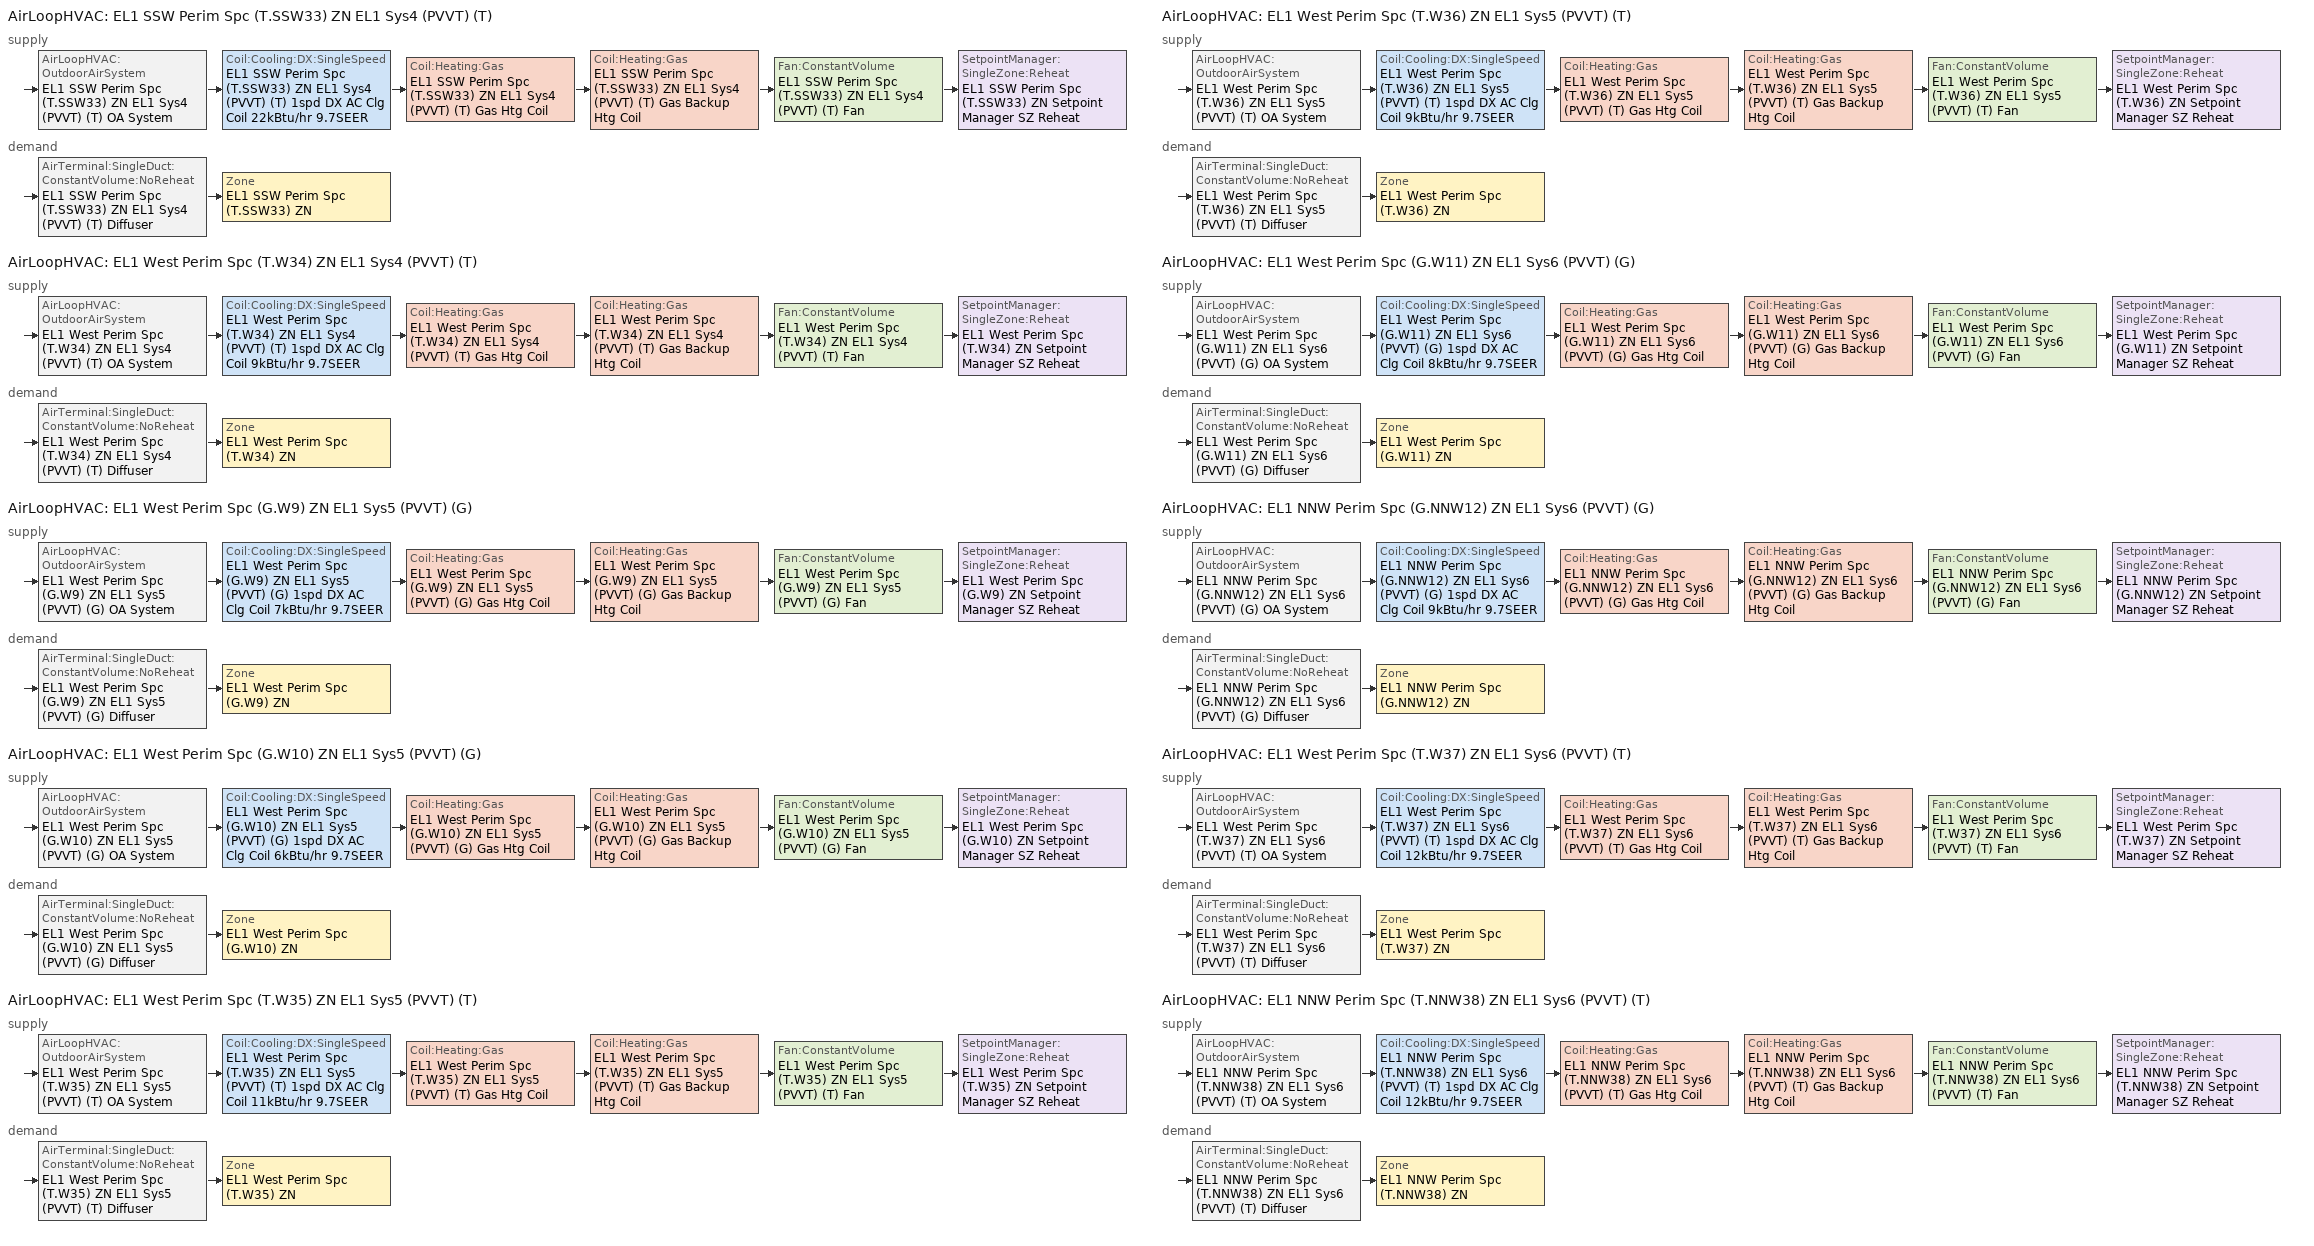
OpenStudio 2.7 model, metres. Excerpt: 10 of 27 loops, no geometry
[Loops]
AirLoopHVAC 'EL1 SSW Perim Spc (T.SSW33) ZN EL1 Sys4 (PVVT) (T)'
 supply: AirLoopHVAC:OutdoorAirSystem 'EL1 SSW Perim Spc (T.SSW33) ZN EL1 Sys4 (PVVT) (T) OA System' > Coil:Cooling:DX:SingleSpeed 'EL1 SSW Perim Spc (T.SSW33) ZN EL1 Sys4 (PVVT) (T) 1spd DX AC Clg Coil 22kBtu/hr 9.7SEER' > Coil:Heating:Gas 'EL1 SSW Perim Spc (T.SSW33) ZN EL1 Sys4 (PVVT) (T) Gas Htg Coil' > Coil:Heating:Gas 'EL1 SSW Perim Spc (T.SSW33) ZN EL1 Sys4 (PVVT) (T) Gas Backup Htg Coil' > Fan:ConstantVolume 'EL1 SSW Perim Spc (T.SSW33) ZN EL1 Sys4 (PVVT) (T) Fan' > SetpointManager:SingleZone:Reheat 'EL1 SSW Perim Spc (T.SSW33) ZN Setpoint Manager SZ Reheat'
 demand: AirTerminal:SingleDuct:ConstantVolume:NoReheat 'EL1 SSW Perim Spc (T.SSW33) ZN EL1 Sys4 (PVVT) (T) Diffuser' > Zone 'EL1 SSW Perim Spc (T.SSW33) ZN'
AirLoopHVAC 'EL1 West Perim Spc (T.W34) ZN EL1 Sys4 (PVVT) (T)'
 supply: AirLoopHVAC:OutdoorAirSystem 'EL1 West Perim Spc (T.W34) ZN EL1 Sys4 (PVVT) (T) OA System' > Coil:Cooling:DX:SingleSpeed 'EL1 West Perim Spc (T.W34) ZN EL1 Sys4 (PVVT) (T) 1spd DX AC Clg Coil 9kBtu/hr 9.7SEER' > Coil:Heating:Gas 'EL1 West Perim Spc (T.W34) ZN EL1 Sys4 (PVVT) (T) Gas Htg Coil' > Coil:Heating:Gas 'EL1 West Perim Spc (T.W34) ZN EL1 Sys4 (PVVT) (T) Gas Backup Htg Coil' > Fan:ConstantVolume 'EL1 West Perim Spc (T.W34) ZN EL1 Sys4 (PVVT) (T) Fan' > SetpointManager:SingleZone:Reheat 'EL1 West Perim Spc (T.W34) ZN Setpoint Manager SZ Reheat'
 demand: AirTerminal:SingleDuct:ConstantVolume:NoReheat 'EL1 West Perim Spc (T.W34) ZN EL1 Sys4 (PVVT) (T) Diffuser' > Zone 'EL1 West Perim Spc (T.W34) ZN'
AirLoopHVAC 'EL1 West Perim Spc (G.W9) ZN EL1 Sys5 (PVVT) (G)'
 supply: AirLoopHVAC:OutdoorAirSystem 'EL1 West Perim Spc (G.W9) ZN EL1 Sys5 (PVVT) (G) OA System' > Coil:Cooling:DX:SingleSpeed 'EL1 West Perim Spc (G.W9) ZN EL1 Sys5 (PVVT) (G) 1spd DX AC Clg Coil 7kBtu/hr 9.7SEER' > Coil:Heating:Gas 'EL1 West Perim Spc (G.W9) ZN EL1 Sys5 (PVVT) (G) Gas Htg Coil' > Coil:Heating:Gas 'EL1 West Perim Spc (G.W9) ZN EL1 Sys5 (PVVT) (G) Gas Backup Htg Coil' > Fan:ConstantVolume 'EL1 West Perim Spc (G.W9) ZN EL1 Sys5 (PVVT) (G) Fan' > SetpointManager:SingleZone:Reheat 'EL1 West Perim Spc (G.W9) ZN Setpoint Manager SZ Reheat'
 demand: AirTerminal:SingleDuct:ConstantVolume:NoReheat 'EL1 West Perim Spc (G.W9) ZN EL1 Sys5 (PVVT) (G) Diffuser' > Zone 'EL1 West Perim Spc (G.W9) ZN'
AirLoopHVAC 'EL1 West Perim Spc (G.W10) ZN EL1 Sys5 (PVVT) (G)'
 supply: AirLoopHVAC:OutdoorAirSystem 'EL1 West Perim Spc (G.W10) ZN EL1 Sys5 (PVVT) (G) OA System' > Coil:Cooling:DX:SingleSpeed 'EL1 West Perim Spc (G.W10) ZN EL1 Sys5 (PVVT) (G) 1spd DX AC Clg Coil 6kBtu/hr 9.7SEER' > Coil:Heating:Gas 'EL1 West Perim Spc (G.W10) ZN EL1 Sys5 (PVVT) (G) Gas Htg Coil' > Coil:Heating:Gas 'EL1 West Perim Spc (G.W10) ZN EL1 Sys5 (PVVT) (G) Gas Backup Htg Coil' > Fan:ConstantVolume 'EL1 West Perim Spc (G.W10) ZN EL1 Sys5 (PVVT) (G) Fan' > SetpointManager:SingleZone:Reheat 'EL1 West Perim Spc (G.W10) ZN Setpoint Manager SZ Reheat'
 demand: AirTerminal:SingleDuct:ConstantVolume:NoReheat 'EL1 West Perim Spc (G.W10) ZN EL1 Sys5 (PVVT) (G) Diffuser' > Zone 'EL1 West Perim Spc (G.W10) ZN'
AirLoopHVAC 'EL1 West Perim Spc (T.W35) ZN EL1 Sys5 (PVVT) (T)'
 supply: AirLoopHVAC:OutdoorAirSystem 'EL1 West Perim Spc (T.W35) ZN EL1 Sys5 (PVVT) (T) OA System' > Coil:Cooling:DX:SingleSpeed 'EL1 West Perim Spc (T.W35) ZN EL1 Sys5 (PVVT) (T) 1spd DX AC Clg Coil 11kBtu/hr 9.7SEER' > Coil:Heating:Gas 'EL1 West Perim Spc (T.W35) ZN EL1 Sys5 (PVVT) (T) Gas Htg Coil' > Coil:Heating:Gas 'EL1 West Perim Spc (T.W35) ZN EL1 Sys5 (PVVT) (T) Gas Backup Htg Coil' > Fan:ConstantVolume 'EL1 West Perim Spc (T.W35) ZN EL1 Sys5 (PVVT) (T) Fan' > SetpointManager:SingleZone:Reheat 'EL1 West Perim Spc (T.W35) ZN Setpoint Manager SZ Reheat'
 demand: AirTerminal:SingleDuct:ConstantVolume:NoReheat 'EL1 West Perim Spc (T.W35) ZN EL1 Sys5 (PVVT) (T) Diffuser' > Zone 'EL1 West Perim Spc (T.W35) ZN'
AirLoopHVAC 'EL1 West Perim Spc (T.W36) ZN EL1 Sys5 (PVVT) (T)'
 supply: AirLoopHVAC:OutdoorAirSystem 'EL1 West Perim Spc (T.W36) ZN EL1 Sys5 (PVVT) (T) OA System' > Coil:Cooling:DX:SingleSpeed 'EL1 West Perim Spc (T.W36) ZN EL1 Sys5 (PVVT) (T) 1spd DX AC Clg Coil 9kBtu/hr 9.7SEER' > Coil:Heating:Gas 'EL1 West Perim Spc (T.W36) ZN EL1 Sys5 (PVVT) (T) Gas Htg Coil' > Coil:Heating:Gas 'EL1 West Perim Spc (T.W36) ZN EL1 Sys5 (PVVT) (T) Gas Backup Htg Coil' > Fan:ConstantVolume 'EL1 West Perim Spc (T.W36) ZN EL1 Sys5 (PVVT) (T) Fan' > SetpointManager:SingleZone:Reheat 'EL1 West Perim Spc (T.W36) ZN Setpoint Manager SZ Reheat'
 demand: AirTerminal:SingleDuct:ConstantVolume:NoReheat 'EL1 West Perim Spc (T.W36) ZN EL1 Sys5 (PVVT) (T) Diffuser' > Zone 'EL1 West Perim Spc (T.W36) ZN'
AirLoopHVAC 'EL1 West Perim Spc (G.W11) ZN EL1 Sys6 (PVVT) (G)'
 supply: AirLoopHVAC:OutdoorAirSystem 'EL1 West Perim Spc (G.W11) ZN EL1 Sys6 (PVVT) (G) OA System' > Coil:Cooling:DX:SingleSpeed 'EL1 West Perim Spc (G.W11) ZN EL1 Sys6 (PVVT) (G) 1spd DX AC Clg Coil 8kBtu/hr 9.7SEER' > Coil:Heating:Gas 'EL1 West Perim Spc (G.W11) ZN EL1 Sys6 (PVVT) (G) Gas Htg Coil' > Coil:Heating:Gas 'EL1 West Perim Spc (G.W11) ZN EL1 Sys6 (PVVT) (G) Gas Backup Htg Coil' > Fan:ConstantVolume 'EL1 West Perim Spc (G.W11) ZN EL1 Sys6 (PVVT) (G) Fan' > SetpointManager:SingleZone:Reheat 'EL1 West Perim Spc (G.W11) ZN Setpoint Manager SZ Reheat'
 demand: AirTerminal:SingleDuct:ConstantVolume:NoReheat 'EL1 West Perim Spc (G.W11) ZN EL1 Sys6 (PVVT) (G) Diffuser' > Zone 'EL1 West Perim Spc (G.W11) ZN'
AirLoopHVAC 'EL1 NNW Perim Spc (G.NNW12) ZN EL1 Sys6 (PVVT) (G)'
 supply: AirLoopHVAC:OutdoorAirSystem 'EL1 NNW Perim Spc (G.NNW12) ZN EL1 Sys6 (PVVT) (G) OA System' > Coil:Cooling:DX:SingleSpeed 'EL1 NNW Perim Spc (G.NNW12) ZN EL1 Sys6 (PVVT) (G) 1spd DX AC Clg Coil 9kBtu/hr 9.7SEER' > Coil:Heating:Gas 'EL1 NNW Perim Spc (G.NNW12) ZN EL1 Sys6 (PVVT) (G) Gas Htg Coil' > Coil:Heating:Gas 'EL1 NNW Perim Spc (G.NNW12) ZN EL1 Sys6 (PVVT) (G) Gas Backup Htg Coil' > Fan:ConstantVolume 'EL1 NNW Perim Spc (G.NNW12) ZN EL1 Sys6 (PVVT) (G) Fan' > SetpointManager:SingleZone:Reheat 'EL1 NNW Perim Spc (G.NNW12) ZN Setpoint Manager SZ Reheat'
 demand: AirTerminal:SingleDuct:ConstantVolume:NoReheat 'EL1 NNW Perim Spc (G.NNW12) ZN EL1 Sys6 (PVVT) (G) Diffuser' > Zone 'EL1 NNW Perim Spc (G.NNW12) ZN'
AirLoopHVAC 'EL1 West Perim Spc (T.W37) ZN EL1 Sys6 (PVVT) (T)'
 supply: AirLoopHVAC:OutdoorAirSystem 'EL1 West Perim Spc (T.W37) ZN EL1 Sys6 (PVVT) (T) OA System' > Coil:Cooling:DX:SingleSpeed 'EL1 West Perim Spc (T.W37) ZN EL1 Sys6 (PVVT) (T) 1spd DX AC Clg Coil 12kBtu/hr 9.7SEER' > Coil:Heating:Gas 'EL1 West Perim Spc (T.W37) ZN EL1 Sys6 (PVVT) (T) Gas Htg Coil' > Coil:Heating:Gas 'EL1 West Perim Spc (T.W37) ZN EL1 Sys6 (PVVT) (T) Gas Backup Htg Coil' > Fan:ConstantVolume 'EL1 West Perim Spc (T.W37) ZN EL1 Sys6 (PVVT) (T) Fan' > SetpointManager:SingleZone:Reheat 'EL1 West Perim Spc (T.W37) ZN Setpoint Manager SZ Reheat'
 demand: AirTerminal:SingleDuct:ConstantVolume:NoReheat 'EL1 West Perim Spc (T.W37) ZN EL1 Sys6 (PVVT) (T) Diffuser' > Zone 'EL1 West Perim Spc (T.W37) ZN'
AirLoopHVAC 'EL1 NNW Perim Spc (T.NNW38) ZN EL1 Sys6 (PVVT) (T)'
 supply: AirLoopHVAC:OutdoorAirSystem 'EL1 NNW Perim Spc (T.NNW38) ZN EL1 Sys6 (PVVT) (T) OA System' > Coil:Cooling:DX:SingleSpeed 'EL1 NNW Perim Spc (T.NNW38) ZN EL1 Sys6 (PVVT) (T) 1spd DX AC Clg Coil 12kBtu/hr 9.7SEER' > Coil:Heating:Gas 'EL1 NNW Perim Spc (T.NNW38) ZN EL1 Sys6 (PVVT) (T) Gas Htg Coil' > Coil:Heating:Gas 'EL1 NNW Perim Spc (T.NNW38) ZN EL1 Sys6 (PVVT) (T) Gas Backup Htg Coil' > Fan:ConstantVolume 'EL1 NNW Perim Spc (T.NNW38) ZN EL1 Sys6 (PVVT) (T) Fan' > SetpointManager:SingleZone:Reheat 'EL1 NNW Perim Spc (T.NNW38) ZN Setpoint Manager SZ Reheat'
 demand: AirTerminal:SingleDuct:ConstantVolume:NoReheat 'EL1 NNW Perim Spc (T.NNW38) ZN EL1 Sys6 (PVVT) (T) Diffuser' > Zone 'EL1 NNW Perim Spc (T.NNW38) ZN'
[Sizing:Zone] Zone Cooling Design Supply Air Temperature Input Method=SupplyAirTemperature; Zone Cooling Design Supply Air Temperature {C}=12.7778; Zone Cooling Design Supply Air Temperature Difference {deltaC}=11.11; Zone Heating Design Supply Air Temperature Input Method=SupplyAirTemperature; Zone Heating Design Supply Air Temperature {C}=50; Zone Heating Design Supply Air Temperature Difference {deltaC}=11.11; Zone Cooling Design Supply Air Humidity Ratio {kg-H2O/kg-air}=0.0085; Zone Heating Design Supply Air Humidity Ratio {kg-H2O/kg-air}=0.008; Cooling Design Air Flow Method=DesignDay; Heating Design Air Flow Method=DesignDay; Account for Dedicated Outdoor Air System=No; Dedicated Outdoor Air System Control Strategy=NeutralSupplyAir; Dedicated Outdoor Air Low Setpoint Temperature for Design {C}=autosize; Dedicated Outdoor Air High Setpoint Temperature for Design {C}=autosize
EL1 NNW Perim Spc (G.NNW12) ZN; EL1 NNW Perim Spc (T.NNW38) ZN; EL1 SSW Perim Spc (T.SSW33) ZN; EL1 West Perim Spc (G.W10) ZN; EL1 West Perim Spc (G.W11) ZN; EL1 West Perim Spc (G.W9) ZN; EL1 West Perim Spc (T.W34) ZN; EL1 West Perim Spc (T.W35) ZN; EL1 West Perim Spc (T.W36) ZN; EL1 West Perim Spc (T.W37) ZN
[Zone equipment]
EL1 NNW Perim Spc (G.NNW12) ZN: EL1 NNW Perim Spc (G.NNW12) ZN EL1 Sys6 (PVVT) (G) Diffuser
EL1 NNW Perim Spc (T.NNW38) ZN: EL1 NNW Perim Spc (T.NNW38) ZN EL1 Sys6 (PVVT) (T) Diffuser
EL1 SSW Perim Spc (T.SSW33) ZN: EL1 SSW Perim Spc (T.SSW33) ZN EL1 Sys4 (PVVT) (T) Diffuser
EL1 West Perim Spc (G.W10) ZN: EL1 West Perim Spc (G.W10) ZN EL1 Sys5 (PVVT) (G) Diffuser
EL1 West Perim Spc (G.W11) ZN: EL1 West Perim Spc (G.W11) ZN EL1 Sys6 (PVVT) (G) Diffuser
EL1 West Perim Spc (G.W9) ZN: EL1 West Perim Spc (G.W9) ZN EL1 Sys5 (PVVT) (G) Diffuser
EL1 West Perim Spc (T.W34) ZN: EL1 West Perim Spc (T.W34) ZN EL1 Sys4 (PVVT) (T) Diffuser
EL1 West Perim Spc (T.W35) ZN: EL1 West Perim Spc (T.W35) ZN EL1 Sys5 (PVVT) (T) Diffuser
EL1 West Perim Spc (T.W36) ZN: EL1 West Perim Spc (T.W36) ZN EL1 Sys5 (PVVT) (T) Diffuser
EL1 West Perim Spc (T.W37) ZN: EL1 West Perim Spc (T.W37) ZN EL1 Sys6 (PVVT) (T) Diffuser
[AirLoopHVAC] Availability Schedule=Always On Discrete; Design Supply Air Flow Rate {m3/s}=AutoSize
EL1 SSW Perim Spc (T.SSW33) ZN EL1 Sys4 (PVVT) (T); EL1 West Perim Spc (T.W34) ZN EL1 Sys4 (PVVT) (T); EL1 West Perim Spc (G.W9) ZN EL1 Sys5 (PVVT) (G); EL1 West Perim Spc (G.W10) ZN EL1 Sys5 (PVVT) (G); EL1 West Perim Spc (T.W35) ZN EL1 Sys5 (PVVT) (T); EL1 West Perim Spc (T.W36) ZN EL1 Sys5 (PVVT) (T); EL1 West Perim Spc (G.W11) ZN EL1 Sys6 (PVVT) (G); EL1 NNW Perim Spc (G.NNW12) ZN EL1 Sys6 (PVVT) (G); EL1 West Perim Spc (T.W37) ZN EL1 Sys6 (PVVT) (T); EL1 NNW Perim Spc (T.NNW38) ZN EL1 Sys6 (PVVT) (T)
[Sizing:System] Type of Load to Size On=Sensible; Design Outdoor Air Flow Rate {m3/s}=Autosize; Central Heating Maximum System Air Flow Ratio=1; Preheat Design Temperature {C}=7.22222; Preheat Design Humidity Ratio {kg-H2O/kg-Air}=0.008; Precool Design Temperature {C}=12.7778; Precool Design Humidity Ratio {kg-H2O/kg-Air}=0.008; Central Cooling Design Supply Air Temperature {C}=12.7778; Central Heating Design Supply Air Temperature {C}=50; Sizing Option=Coincident; 100% Outdoor Air in Cooling=No; 100% Outdoor Air in Heating=No; Central Cooling Design Supply Air Humidity Ratio {kg-H2O/kg-Air}=0.0085; Central Heating Design Supply Air Humidity Ratio {kg-H2O/kg-Air}=0.008; Cooling Design Air Flow Method=DesignDay; Cooling Design Air Flow Rate {m3/s}=0; Heating Design Air Flow Method=DesignDay; Heating Design Air Flow Rate {m3/s}=0; System Outdoor Air Method=ZoneSum; Zone Maximum Outdoor Air Fraction=1; Cooling Supply Air Flow Rate Per Floor Area {m3/s-m2}=0.00996765; Cooling Fraction of Autosized Cooling Supply Air Flow Rate=1; Cooling Supply Air Flow Rate Per Unit Cooling Capacity {m3/s-W}=3.94755e-05; Heating Supply Air Flow Rate Per Floor Area {m3/s-m2}=0.00996765; Heating Fraction of Autosized Heating Supply Air Flow Rate=1; Heating Fraction of Autosized Cooling Supply Air Flow Rate=1; Heating Supply Air Flow Rate Per Unit Heating Capacity {m3/s-W}=3.15882e-05; Cooling Design Capacity Method=CoolingDesignCapacity; Cooling Design Capacity {W}=autosize; Cooling Design Capacity Per Floor Area {W/m2}=234.7; Fraction of Autosized Cooling Design Capacity=1; Heating Design Capacity Method=HeatingDesignCapacity; Heating Design Capacity {W}=autosize; Heating Design Capacity Per Floor Area {W/m2}=157; Fraction of Autosized Heating Design Capacity=1; Central Cooling Capacity Control Method=OnOff
EL1 SSW Perim Spc (T.SSW33) ZN EL1 Sys4 (PVVT) (T); EL1 West Perim Spc (T.W34) ZN EL1 Sys4 (PVVT) (T); EL1 West Perim Spc (G.W9) ZN EL1 Sys5 (PVVT) (G); EL1 West Perim Spc (G.W10) ZN EL1 Sys5 (PVVT) (G); EL1 West Perim Spc (T.W35) ZN EL1 Sys5 (PVVT) (T); EL1 West Perim Spc (T.W36) ZN EL1 Sys5 (PVVT) (T); EL1 West Perim Spc (G.W11) ZN EL1 Sys6 (PVVT) (G); EL1 NNW Perim Spc (G.NNW12) ZN EL1 Sys6 (PVVT) (G); EL1 West Perim Spc (T.W37) ZN EL1 Sys6 (PVVT) (T); EL1 NNW Perim Spc (T.NNW38) ZN EL1 Sys6 (PVVT) (T)
[SetpointManager:SingleZone:Reheat] Minimum Supply Air Temperature {C}=12.7778; Maximum Supply Air Temperature {C}=50
Name | Control Zone | Setpoint Node or NodeList
EL1 SSW Perim Spc (T.SSW33) ZN Setpoint Manager SZ Reheat | EL1 SSW Perim Spc (T.SSW33) ZN | EL1 SSW Perim Spc (T.SSW33) ZN EL1 Sys4 (PVVT) (T) Supply Outlet Node
EL1 West Perim Spc (T.W34) ZN Setpoint Manager SZ Reheat | EL1 West Perim Spc (T.W34) ZN | EL1 West Perim Spc (T.W34) ZN EL1 Sys4 (PVVT) (T) Supply Outlet Node
EL1 West Perim Spc (G.W9) ZN Setpoint Manager SZ Reheat | EL1 West Perim Spc (G.W9) ZN | EL1 West Perim Spc (G.W9) ZN EL1 Sys5 (PVVT) (G) Supply Outlet Node
EL1 West Perim Spc (G.W10) ZN Setpoint Manager SZ Reheat | EL1 West Perim Spc (G.W10) ZN | EL1 West Perim Spc (G.W10) ZN EL1 Sys5 (PVVT) (G) Supply Outlet Node
EL1 West Perim Spc (T.W35) ZN Setpoint Manager SZ Reheat | EL1 West Perim Spc (T.W35) ZN | EL1 West Perim Spc (T.W35) ZN EL1 Sys5 (PVVT) (T) Supply Outlet Node
EL1 West Perim Spc (T.W36) ZN Setpoint Manager SZ Reheat | EL1 West Perim Spc (T.W36) ZN | EL1 West Perim Spc (T.W36) ZN EL1 Sys5 (PVVT) (T) Supply Outlet Node
EL1 West Perim Spc (G.W11) ZN Setpoint Manager SZ Reheat | EL1 West Perim Spc (G.W11) ZN | EL1 West Perim Spc (G.W11) ZN EL1 Sys6 (PVVT) (G) Supply Outlet Node
EL1 NNW Perim Spc (G.NNW12) ZN Setpoint Manager SZ Reheat | EL1 NNW Perim Spc (G.NNW12) ZN | EL1 NNW Perim Spc (G.NNW12) ZN EL1 Sys6 (PVVT) (G) Supply Outlet Node
EL1 West Perim Spc (T.W37) ZN Setpoint Manager SZ Reheat | EL1 West Perim Spc (T.W37) ZN | EL1 West Perim Spc (T.W37) ZN EL1 Sys6 (PVVT) (T) Supply Outlet Node
EL1 NNW Perim Spc (T.NNW38) ZN Setpoint Manager SZ Reheat | EL1 NNW Perim Spc (T.NNW38) ZN | EL1 NNW Perim Spc (T.NNW38) ZN EL1 Sys6 (PVVT) (T) Supply Outlet Node
[Fan:ConstantVolume] Availability Schedule=Always On Discrete; Fan Total Efficiency=0.5135; Pressure Rise {Pa}=622.722; Maximum Flow Rate {m3/s}=AutoSize; Motor Efficiency=0.79; Motor In Airstream Fraction=1
EL1 SSW Perim Spc (T.SSW33) ZN EL1 Sys4 (PVVT) (T) Fan; EL1 West Perim Spc (T.W34) ZN EL1 Sys4 (PVVT) (T) Fan; EL1 West Perim Spc (G.W9) ZN EL1 Sys5 (PVVT) (G) Fan; EL1 West Perim Spc (G.W10) ZN EL1 Sys5 (PVVT) (G) Fan; EL1 West Perim Spc (T.W35) ZN EL1 Sys5 (PVVT) (T) Fan; EL1 West Perim Spc (T.W36) ZN EL1 Sys5 (PVVT) (T) Fan; EL1 West Perim Spc (G.W11) ZN EL1 Sys6 (PVVT) (G) Fan; EL1 NNW Perim Spc (G.NNW12) ZN EL1 Sys6 (PVVT) (G) Fan; EL1 West Perim Spc (T.W37) ZN EL1 Sys6 (PVVT) (T) Fan; EL1 NNW Perim Spc (T.NNW38) ZN EL1 Sys6 (PVVT) (T) Fan
[Coil:Heating:Gas] Availability Schedule=Always On Discrete; Gas Burner Efficiency=0.8; Nominal Capacity {W}=AutoSize; Parasitic Electric Load {W}=0; Parasitic Gas Load {W}=0
EL1 SSW Perim Spc (T.SSW33) ZN EL1 Sys4 (PVVT) (T) Gas Htg Coil; EL1 SSW Perim Spc (T.SSW33) ZN EL1 Sys4 (PVVT) (T) Gas Backup Htg Coil; EL1 West Perim Spc (T.W34) ZN EL1 Sys4 (PVVT) (T) Gas Htg Coil; EL1 West Perim Spc (T.W34) ZN EL1 Sys4 (PVVT) (T) Gas Backup Htg Coil; EL1 West Perim Spc (G.W9) ZN EL1 Sys5 (PVVT) (G) Gas Htg Coil; EL1 West Perim Spc (G.W9) ZN EL1 Sys5 (PVVT) (G) Gas Backup Htg Coil; EL1 West Perim Spc (G.W10) ZN EL1 Sys5 (PVVT) (G) Gas Htg Coil; EL1 West Perim Spc (G.W10) ZN EL1 Sys5 (PVVT) (G) Gas Backup Htg Coil; EL1 West Perim Spc (T.W35) ZN EL1 Sys5 (PVVT) (T) Gas Htg Coil; EL1 West Perim Spc (T.W35) ZN EL1 Sys5 (PVVT) (T) Gas Backup Htg Coil; EL1 West Perim Spc (T.W36) ZN EL1 Sys5 (PVVT) (T) Gas Htg Coil; EL1 West Perim Spc (T.W36) ZN EL1 Sys5 (PVVT) (T) Gas Backup Htg Coil; EL1 West Perim Spc (G.W11) ZN EL1 Sys6 (PVVT) (G) Gas Htg Coil; EL1 West Perim Spc (G.W11) ZN EL1 Sys6 (PVVT) (G) Gas Backup Htg Coil; EL1 NNW Perim Spc (G.NNW12) ZN EL1 Sys6 (PVVT) (G) Gas Htg Coil; EL1 NNW Perim Spc (G.NNW12) ZN EL1 Sys6 (PVVT) (G) Gas Backup Htg Coil; EL1 West Perim Spc (T.W37) ZN EL1 Sys6 (PVVT) (T) Gas Htg Coil; EL1 West Perim Spc (T.W37) ZN EL1 Sys6 (PVVT) (T) Gas Backup Htg Coil; EL1 NNW Perim Spc (T.NNW38) ZN EL1 Sys6 (PVVT) (T) Gas Htg Coil; EL1 NNW Perim Spc (T.NNW38) ZN EL1 Sys6 (PVVT) (T) Gas Backup Htg Coil
[Coil:Cooling:DX:SingleSpeed] Availability Schedule=Always On Discrete; Rated Total Cooling Capacity {W}=autosize; Rated Sensible Heat Ratio=autosize; Rated COP {W/W}=3.14722; Rated Air Flow Rate {m3/s}=autosize; Rated Evaporator Fan Power Per Volume Flow Rate {W/(m3/s)}=773.3; Total Cooling Capacity Function of Temperature Curve=SpltAC1Sp_ClCap_fT; Total Cooling Capacity Function of Flow Fraction Curve=DXCOOL-NECB2011-REF-CAPFFLOW; Energy Input Ratio Function of Temperature Curve=SpltAC1Sp_EIR_fT; Energy Input Ratio Function of Flow Fraction Curve=DXCOOL-NECB2011-REF-COOLEIRFFLOW; Part Load Fraction Correlation Curve=DXCOOL-NECB2011-REF-COOLPLFFPLR; Condenser Type=AirCooled; Evaporative Condenser Effectiveness=0; Evaporative Condenser Air Flow Rate {m3/s}=Autosize; Evaporative Condenser Pump Rated Power Consumption {W}=Autosize; Crankcase Heater Capacity {W}=0; Maximum Outdoor Dry-Bulb Temperature for Crankcase Heater Operation {C}=0; Basin Heater Capacity {W/K}=0; Basin Heater Setpoint Temperature {C}=10
EL1 SSW Perim Spc (T.SSW33) ZN EL1 Sys4 (PVVT) (T) 1spd DX AC Clg Coil 22kBtu/hr 9.7SEER; EL1 West Perim Spc (T.W34) ZN EL1 Sys4 (PVVT) (T) 1spd DX AC Clg Coil 9kBtu/hr 9.7SEER; EL1 West Perim Spc (G.W9) ZN EL1 Sys5 (PVVT) (G) 1spd DX AC Clg Coil 7kBtu/hr 9.7SEER; EL1 West Perim Spc (G.W10) ZN EL1 Sys5 (PVVT) (G) 1spd DX AC Clg Coil 6kBtu/hr 9.7SEER; EL1 West Perim Spc (T.W35) ZN EL1 Sys5 (PVVT) (T) 1spd DX AC Clg Coil 11kBtu/hr 9.7SEER; EL1 West Perim Spc (T.W36) ZN EL1 Sys5 (PVVT) (T) 1spd DX AC Clg Coil 9kBtu/hr 9.7SEER; EL1 West Perim Spc (G.W11) ZN EL1 Sys6 (PVVT) (G) 1spd DX AC Clg Coil 8kBtu/hr 9.7SEER; EL1 NNW Perim Spc (G.NNW12) ZN EL1 Sys6 (PVVT) (G) 1spd DX AC Clg Coil 9kBtu/hr 9.7SEER; EL1 West Perim Spc (T.W37) ZN EL1 Sys6 (PVVT) (T) 1spd DX AC Clg Coil 12kBtu/hr 9.7SEER; EL1 NNW Perim Spc (T.NNW38) ZN EL1 Sys6 (PVVT) (T) 1spd DX AC Clg Coil 12kBtu/hr 9.7SEER
[Controller:OutdoorAir] Minimum Outdoor Air Flow Rate {m3/s}=autosize; Maximum Outdoor Air Flow Rate {m3/s}=Autosize; Economizer Control Type=NoEconomizer; Economizer Control Action Type=ModulateFlow; Economizer Maximum Limit Dry-Bulb Temperature {C}=28; Economizer Maximum Limit Enthalpy {J/kg}=64000; Lockout Type=LockoutWithCompressor; Minimum Limit Type=FixedMinimum; Minimum Outdoor Air Schedule=Always On Discrete; High Humidity Control=No; Heat Recovery Bypass Control Type=BypassWhenWithinEconomizerLimits
Name | Controller Mechanical Ventilation
EL1 SSW Perim Spc (T.SSW33) ZN EL1 Sys4 (PVVT) (T) OA System Controller | Controller Mechanical Ventilation 15
EL1 West Perim Spc (T.W34) ZN EL1 Sys4 (PVVT) (T) OA System Controller | Controller Mechanical Ventilation 16
EL1 West Perim Spc (G.W9) ZN EL1 Sys5 (PVVT) (G) OA System Controller | Controller Mechanical Ventilation 17
EL1 West Perim Spc (G.W10) ZN EL1 Sys5 (PVVT) (G) OA System Controller | Controller Mechanical Ventilation 18
EL1 West Perim Spc (T.W35) ZN EL1 Sys5 (PVVT) (T) OA System Controller | Controller Mechanical Ventilation 19
EL1 West Perim Spc (T.W36) ZN EL1 Sys5 (PVVT) (T) OA System Controller | Controller Mechanical Ventilation 20
EL1 West Perim Spc (G.W11) ZN EL1 Sys6 (PVVT) (G) OA System Controller | Controller Mechanical Ventilation 21
EL1 NNW Perim Spc (G.NNW12) ZN EL1 Sys6 (PVVT) (G) OA System Controller | Controller Mechanical Ventilation 22
EL1 West Perim Spc (T.W37) ZN EL1 Sys6 (PVVT) (T) OA System Controller | Controller Mechanical Ventilation 23
EL1 NNW Perim Spc (T.NNW38) ZN EL1 Sys6 (PVVT) (T) OA System Controller | Controller Mechanical Ventilation 24
[Controller:MechanicalVentilation] Availability Schedule=Always On Discrete; System Outdoor Air Method=ZoneSum
Controller Mechanical Ventilation 15; Controller Mechanical Ventilation 16; Controller Mechanical Ventilation 17; Controller Mechanical Ventilation 18; Controller Mechanical Ventilation 19; Controller Mechanical Ventilation 20; Controller Mechanical Ventilation 21; Controller Mechanical Ventilation 22; Controller Mechanical Ventilation 23; Controller Mechanical Ventilation 24
[AirLoopHVAC:OutdoorAirSystem]
Name | Controller
EL1 SSW Perim Spc (T.SSW33) ZN EL1 Sys4 (PVVT) (T) OA System | EL1 SSW Perim Spc (T.SSW33) ZN EL1 Sys4 (PVVT) (T) OA System Controller
EL1 West Perim Spc (T.W34) ZN EL1 Sys4 (PVVT) (T) OA System | EL1 West Perim Spc (T.W34) ZN EL1 Sys4 (PVVT) (T) OA System Controller
EL1 West Perim Spc (G.W9) ZN EL1 Sys5 (PVVT) (G) OA System | EL1 West Perim Spc (G.W9) ZN EL1 Sys5 (PVVT) (G) OA System Controller
EL1 West Perim Spc (G.W10) ZN EL1 Sys5 (PVVT) (G) OA System | EL1 West Perim Spc (G.W10) ZN EL1 Sys5 (PVVT) (G) OA System Controller
EL1 West Perim Spc (T.W35) ZN EL1 Sys5 (PVVT) (T) OA System | EL1 West Perim Spc (T.W35) ZN EL1 Sys5 (PVVT) (T) OA System Controller
EL1 West Perim Spc (T.W36) ZN EL1 Sys5 (PVVT) (T) OA System | EL1 West Perim Spc (T.W36) ZN EL1 Sys5 (PVVT) (T) OA System Controller
EL1 West Perim Spc (G.W11) ZN EL1 Sys6 (PVVT) (G) OA System | EL1 West Perim Spc (G.W11) ZN EL1 Sys6 (PVVT) (G) OA System Controller
EL1 NNW Perim Spc (G.NNW12) ZN EL1 Sys6 (PVVT) (G) OA System | EL1 NNW Perim Spc (G.NNW12) ZN EL1 Sys6 (PVVT) (G) OA System Controller
EL1 West Perim Spc (T.W37) ZN EL1 Sys6 (PVVT) (T) OA System | EL1 West Perim Spc (T.W37) ZN EL1 Sys6 (PVVT) (T) OA System Controller
EL1 NNW Perim Spc (T.NNW38) ZN EL1 Sys6 (PVVT) (T) OA System | EL1 NNW Perim Spc (T.NNW38) ZN EL1 Sys6 (PVVT) (T) OA System Controller
[AirTerminal:SingleDuct:ConstantVolume:NoReheat] Availability Schedule=Always On Discrete; Maximum Air Flow Rate {m3/s}=AutoSize
EL1 SSW Perim Spc (T.SSW33) ZN EL1 Sys4 (PVVT) (T) Diffuser; EL1 West Perim Spc (T.W34) ZN EL1 Sys4 (PVVT) (T) Diffuser; EL1 West Perim Spc (G.W9) ZN EL1 Sys5 (PVVT) (G) Diffuser; EL1 West Perim Spc (G.W10) ZN EL1 Sys5 (PVVT) (G) Diffuser; EL1 West Perim Spc (T.W35) ZN EL1 Sys5 (PVVT) (T) Diffuser; EL1 West Perim Spc (T.W36) ZN EL1 Sys5 (PVVT) (T) Diffuser; EL1 West Perim Spc (G.W11) ZN EL1 Sys6 (PVVT) (G) Diffuser; EL1 NNW Perim Spc (G.NNW12) ZN EL1 Sys6 (PVVT) (G) Diffuser; EL1 West Perim Spc (T.W37) ZN EL1 Sys6 (PVVT) (T) Diffuser; EL1 NNW Perim Spc (T.NNW38) ZN EL1 Sys6 (PVVT) (T) Diffuser
[Schedule:Constant]
Always On Discrete: Value=1
[Curve:Biquadratic] Minimum Value of x=7.22222; Maximum Value of x=29.44444; Minimum Value of y=-23.333; Maximum Value of y=46.11111
Name | Coefficient1 Constant | Coefficient2 x | Coefficient3 x**2 | Coefficient4 y | Coefficient5 y**2 | Coefficient6 x*y
SpltAC1Sp_ClCap_fT | 0.67916 | 0.016938 | 0.00069336 | 0.0045576 | -8.42e-05 | -0.00047628
SpltAC1Sp_EIR_fT | 0.739046 | -0.00778968 | 0.000128304 | -0.00027 | 0.0006642 | -0.000648
[Curve:Quadratic] Coefficient1 Constant=1; Coefficient2 x=0; Coefficient3 x**2=0; Minimum Value of x=0; Maximum Value of x=1
DXCOOL-NECB2011-REF-CAPFFLOW; DXCOOL-NECB2011-REF-COOLEIRFFLOW
[Curve:Cubic]
DXCOOL-NECB2011-REF-COOLPLFFPLR: Coefficient1 Constant=0.0277; Coefficient2 x=4.9151; Coefficient3 x**2=-8.184; Coefficient4 x**3=4.2702; Minimum Value of x=0.7; Maximum Value of x=1
